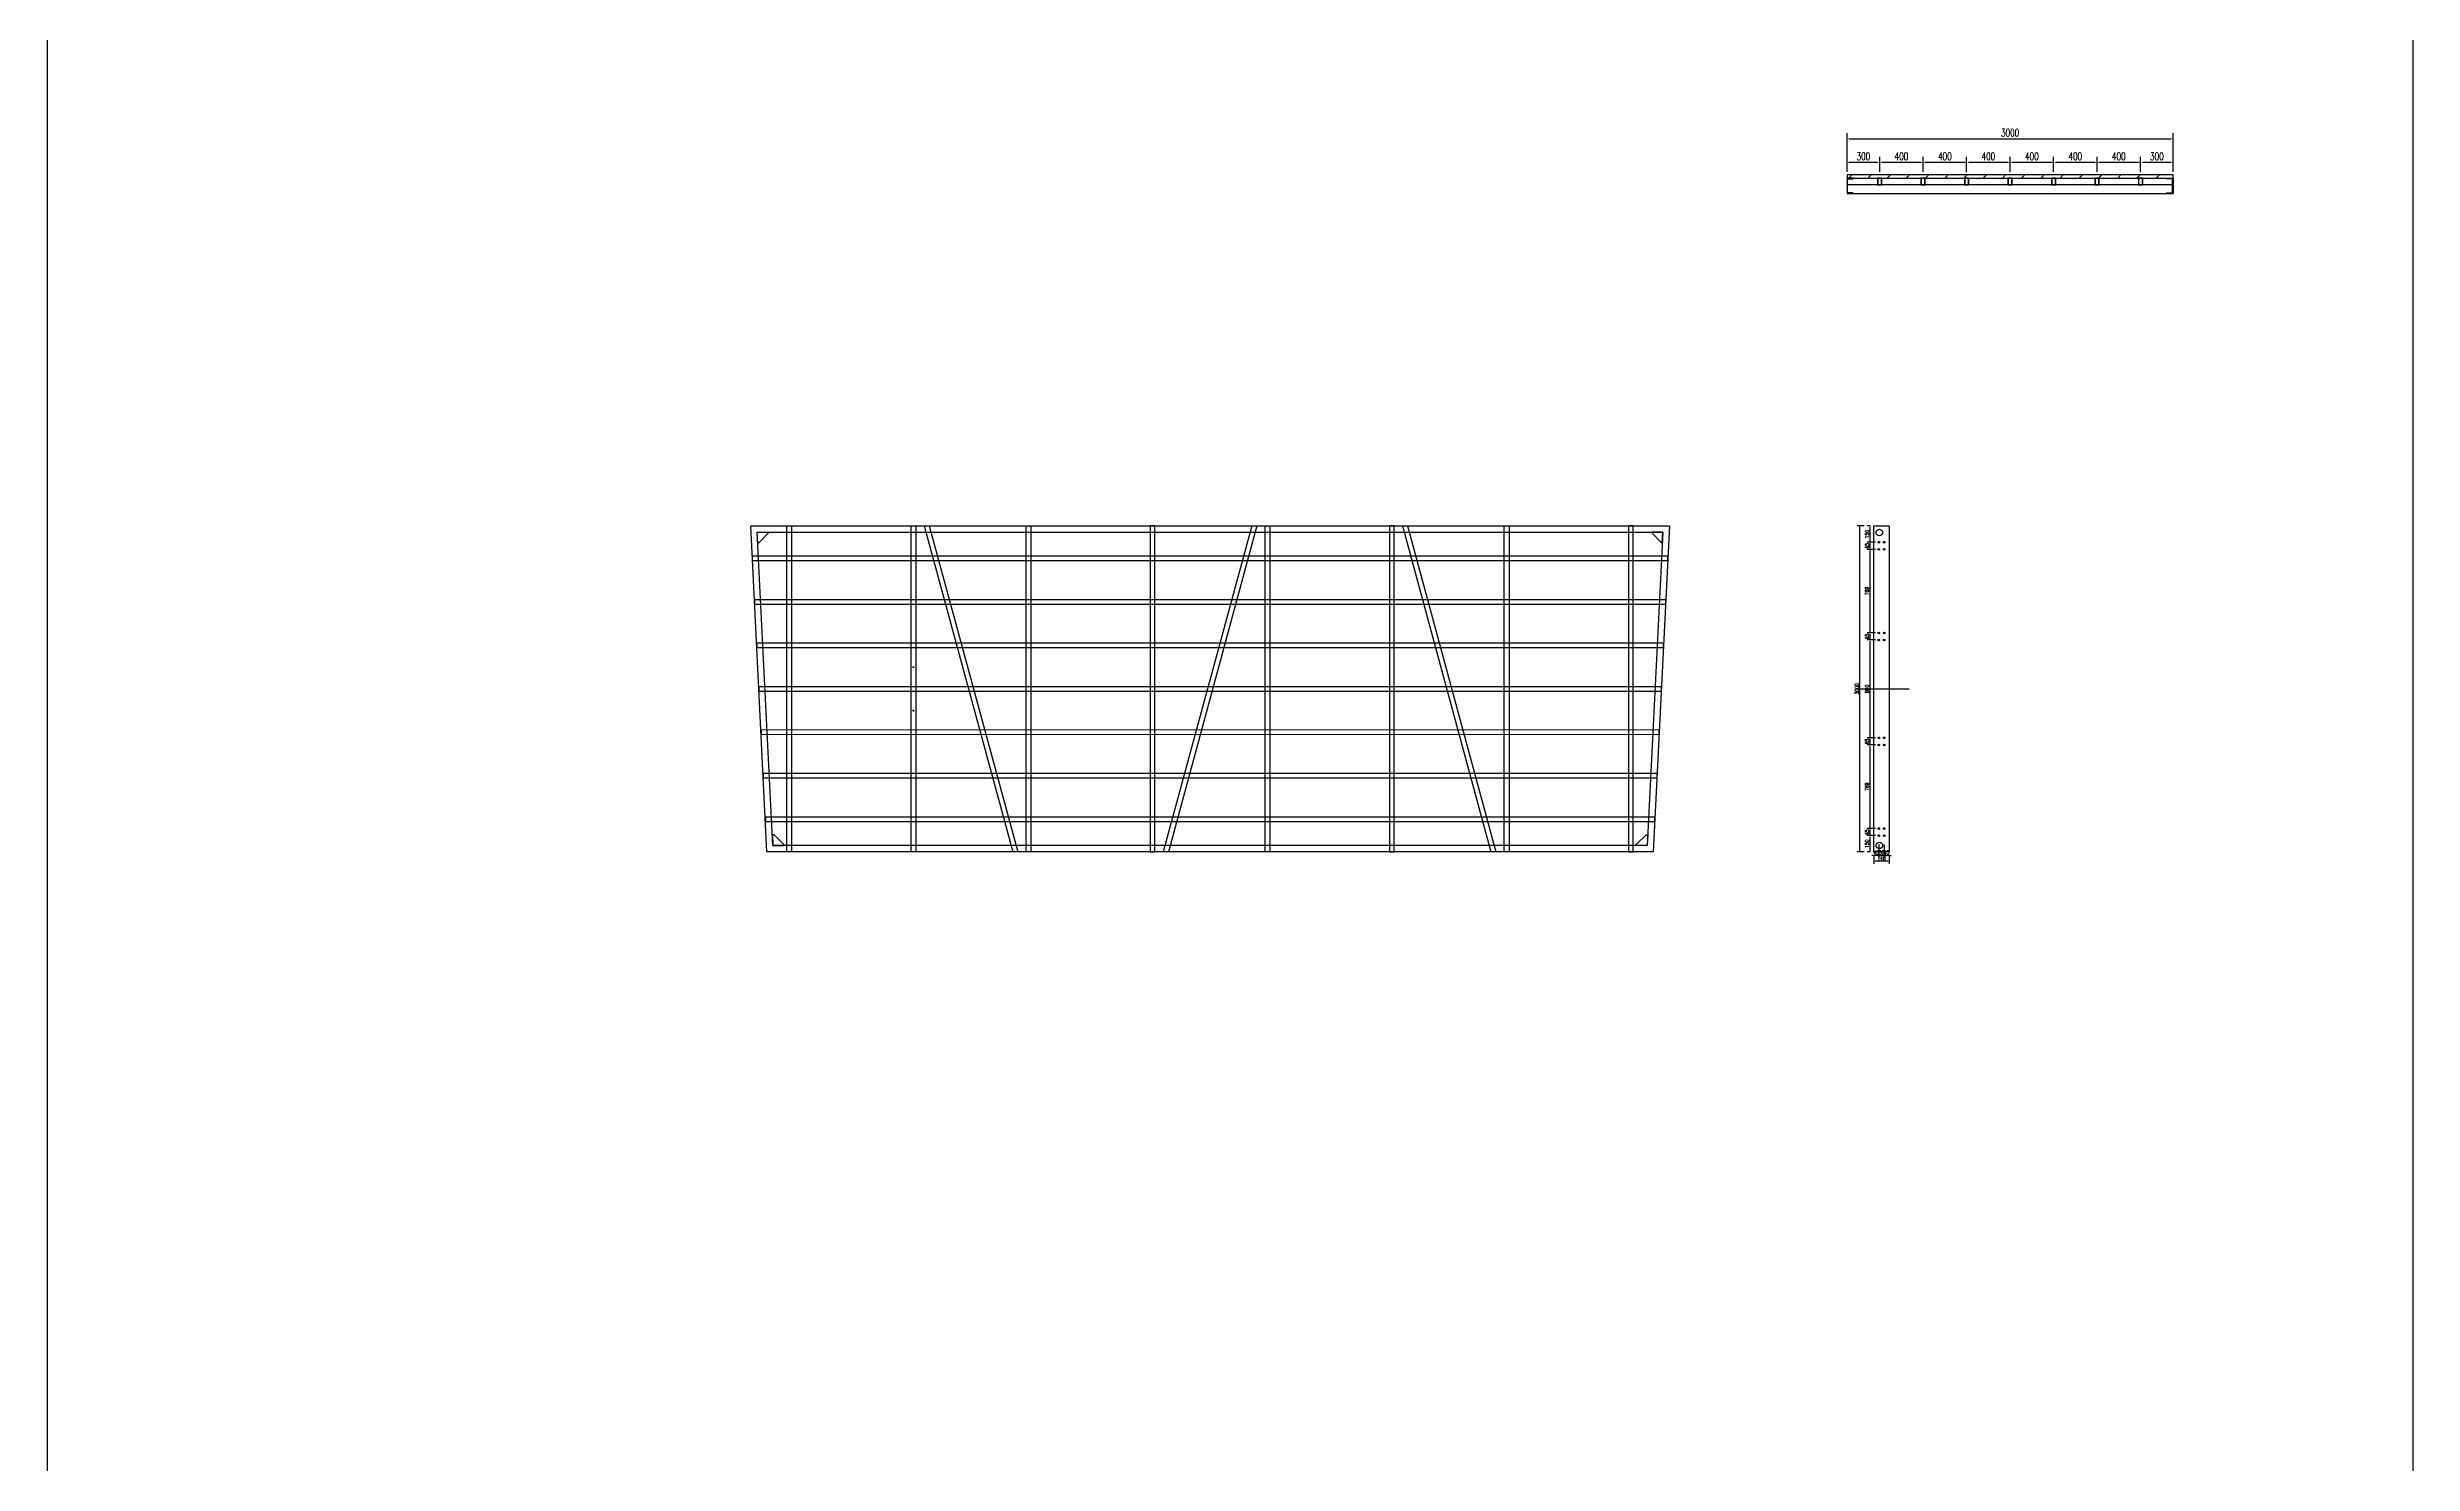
# Model space of a CAD drawing. Extents: x 10241 to 1500931, y -537358 to 142253.
# Drawn here: x 1327967 to 1349729, y 32830 to 45864 of the extents above; entities that cross this region are included whole.
import ezdxf

# ---------------------------------------------------------------- set-up
doc = ezdxf.new("R2010")
doc.units = 0
doc.header["$LTSCALE"] = 1000
doc.header["$MEASUREMENT"] = 0
for name, color, linetype in [('14#槽钢', 3, 'Continuous'), ('PUB_DIM', 3, 'Continuous'), ('W-STEEL_FRAME钢架', 3, 'Continuous'), ('W-STEEL_KEEL钢龙骨', 5, 'Continuous'), ('W-WOOD_FLOOR木地板', 30, 'Continuous'), ('钢架', 90, 'Continuous')]:
    doc.layers.add(name, color=color, linetype=linetype)
doc.styles.add('STANDARD_T3', font='simplex.shx', dxfattribs={"width": 0.7, "bigfont": 'gbcbig.shx'})
doc.dimstyles.new('W&&10', dxfattribs={"dimtxt": 35, "dimasz": 10, "dimexe": 25, "dimexo": 30, "dimgap": 10, "dimtad": 1, "dimdec": 0, "dimzin": 0, "dimdsep": 46, "dimtxsty": 'STANDARD_T3', "dimcen": 0.09, "dimclrd": 1, "dimclre": 1, "dimclrt": 7, "dimazin": 2, "dimtfac": 1, "dimtdec": 0, "dimtix": 1, "dimtmove": 2, "dimatfit": 3, "dimfxl": 100, "dimtolj": 1, "dimtzin": 0, "dimarcsym": 0})
doc.dimstyles.new('W&&20', dxfattribs={"dimtxt": 70, "dimasz": 20, "dimexe": 50, "dimexo": 60, "dimgap": 20, "dimtad": 1, "dimdec": 0, "dimzin": 0, "dimdsep": 46, "dimtxsty": 'STANDARD_T3', "dimcen": 0.09, "dimclrd": 1, "dimclre": 1, "dimclrt": 7, "dimazin": 2, "dimtfac": 1, "dimtdec": 0, "dimtix": 1, "dimtmove": 2, "dimatfit": 3, "dimfxl": 100, "dimtolj": 1, "dimtzin": 0, "dimarcsym": 0})

# ---------------------------------------------------------------- blocks, each defined once
blk = doc.blocks.new('*U400')
at = {"layer": '14#槽钢'}
blk.add_lwpolyline([(0, 29946), (0, -29946)], dxfattribs=at)
blk = doc.blocks.new('*U401')
at = {"layer": '14#槽钢', "color": 0, "linetype": 'ByBlock', "lineweight": -2, "transparency": 16777216}
for p in [(43523, 0), (65285, 0)]:
    blk.add_blockref('*U400', p, dxfattribs=at)
blk = doc.blocks.new('*D601')
at = {"layer": 'Defpoints', "color": 0, "transparency": 16777216}
for p in [(1344736, 38610), (1344817, 38610), (1344772, 38460)]:
    blk.add_point(p, dxfattribs=at)
at = {"layer": 'W-STEEL_FRAME钢架', "color": 1, "lineweight": -2, "transparency": 16777216}
for p, q in [((1344787, 38610), (1344711, 38610)), ((1344736, 38470), (1344736, 38600)), ((1344742, 38460), (1344711, 38460))]:
    blk.add_line(p, q, dxfattribs=at)
at = {"layer": 'W-STEEL_FRAME钢架', "color": 1, "transparency": 16777216}
for points in [[(1344734, 38600), (1344737, 38600), (1344736, 38610)], [(1344734, 38470), (1344737, 38470), (1344736, 38460)]]:
    blk.add_solid(points, dxfattribs=at)
at = {"layer": 'W-STEEL_FRAME钢架', "color": 7, "transparency": 16777216, "insert": (1344708, 38535), "char_height": 35, "attachment_point": 5, "rotation": 90, "style": 'STANDARD_T3'}
blk.add_mtext('\\A1;150', dxfattribs=at)
blk = doc.blocks.new('*D602')
at = {"layer": 'Defpoints', "color": 0, "transparency": 16777216}
for p in [(1344736, 38675), (1344817, 38675), (1344817, 38610)]:
    blk.add_point(p, dxfattribs=at)
at = {"layer": 'W-STEEL_FRAME钢架', "color": 1, "lineweight": -2, "transparency": 16777216}
for p, q in [((1344787, 38675), (1344711, 38675)), ((1344787, 38610), (1344711, 38610)), ((1344736, 38620), (1344736, 38665))]:
    blk.add_line(p, q, dxfattribs=at)
at = {"layer": 'W-STEEL_FRAME钢架', "color": 1, "transparency": 16777216}
for points in [[(1344734, 38665), (1344737, 38665), (1344736, 38675)], [(1344734, 38620), (1344737, 38620), (1344736, 38610)]]:
    blk.add_solid(points, dxfattribs=at)
at = {"layer": 'W-STEEL_FRAME钢架', "color": 7, "transparency": 16777216, "insert": (1344708, 38642), "char_height": 35, "attachment_point": 5, "rotation": 90, "style": 'STANDARD_T3'}
blk.add_mtext('\\A1;65', dxfattribs=at)
blk = doc.blocks.new('*D603')
at = {"layer": 'Defpoints', "color": 0, "transparency": 16777216}
for p in [(1344736, 39444), (1344817, 39444), (1344817, 38675)]:
    blk.add_point(p, dxfattribs=at)
at = {"layer": 'W-STEEL_FRAME钢架', "color": 1, "lineweight": -2, "transparency": 16777216}
for p, q in [((1344787, 39444), (1344711, 39444)), ((1344736, 38685), (1344736, 39434)), ((1344787, 38675), (1344711, 38675))]:
    blk.add_line(p, q, dxfattribs=at)
at = {"layer": 'W-STEEL_FRAME钢架', "color": 1, "transparency": 16777216}
for points in [[(1344734, 39434), (1344737, 39434), (1344736, 39444)], [(1344734, 38685), (1344737, 38685), (1344736, 38675)]]:
    blk.add_solid(points, dxfattribs=at)
at = {"layer": 'W-STEEL_FRAME钢架', "color": 7, "transparency": 16777216, "insert": (1344708, 39060), "char_height": 35, "attachment_point": 5, "rotation": 90, "style": 'STANDARD_T3'}
blk.add_mtext('\\A1;769', dxfattribs=at)
blk = doc.blocks.new('*D604')
at = {"layer": 'Defpoints', "color": 0, "transparency": 16777216}
for p in [(1344736, 39510), (1344817, 39510), (1344817, 39444)]:
    blk.add_point(p, dxfattribs=at)
at = {"layer": 'W-STEEL_FRAME钢架', "color": 1, "lineweight": -2, "transparency": 16777216}
for p, q in [((1344787, 39510), (1344711, 39510)), ((1344787, 39444), (1344711, 39444)), ((1344736, 39454), (1344736, 39500))]:
    blk.add_line(p, q, dxfattribs=at)
at = {"layer": 'W-STEEL_FRAME钢架', "color": 1, "transparency": 16777216}
for points in [[(1344734, 39500), (1344737, 39500), (1344736, 39510)], [(1344734, 39454), (1344737, 39454), (1344736, 39444)]]:
    blk.add_solid(points, dxfattribs=at)
at = {"layer": 'W-STEEL_FRAME钢架', "color": 7, "transparency": 16777216, "insert": (1344708, 39477), "char_height": 35, "attachment_point": 5, "rotation": 90, "style": 'STANDARD_T3'}
blk.add_mtext('\\A1;65', dxfattribs=at)
blk = doc.blocks.new('*D605')
at = {"layer": 'Defpoints', "color": 0, "transparency": 16777216}
for p in [(1344736, 40410), (1344817, 40410), (1344817, 39510)]:
    blk.add_point(p, dxfattribs=at)
at = {"layer": 'W-STEEL_FRAME钢架', "color": 1, "lineweight": -2, "transparency": 16777216}
for p, q in [((1344787, 40410), (1344711, 40410)), ((1344736, 39520), (1344736, 40400)), ((1344787, 39510), (1344711, 39510))]:
    blk.add_line(p, q, dxfattribs=at)
at = {"layer": 'W-STEEL_FRAME钢架', "color": 1, "transparency": 16777216}
for points in [[(1344734, 40400), (1344737, 40400), (1344736, 40410)], [(1344734, 39520), (1344737, 39520), (1344736, 39510)]]:
    blk.add_solid(points, dxfattribs=at)
at = {"layer": 'W-STEEL_FRAME钢架', "color": 7, "transparency": 16777216, "insert": (1344708, 39960), "char_height": 35, "attachment_point": 5, "rotation": 90, "style": 'STANDARD_T3'}
blk.add_mtext('\\A1;900', dxfattribs=at)
blk = doc.blocks.new('*D606')
at = {"layer": 'Defpoints', "color": 0, "transparency": 16777216}
for p in [(1344736, 41310), (1344817, 41310), (1344817, 41244)]:
    blk.add_point(p, dxfattribs=at)
at = {"layer": 'W-STEEL_FRAME钢架', "color": 1, "lineweight": -2, "transparency": 16777216}
for p, q in [((1344787, 41310), (1344711, 41310)), ((1344787, 41244), (1344711, 41244)), ((1344736, 41254), (1344736, 41300))]:
    blk.add_line(p, q, dxfattribs=at)
at = {"layer": 'W-STEEL_FRAME钢架', "color": 1, "transparency": 16777216}
for points in [[(1344734, 41300), (1344737, 41300), (1344736, 41310)], [(1344734, 41254), (1344737, 41254), (1344736, 41244)]]:
    blk.add_solid(points, dxfattribs=at)
at = {"layer": 'W-STEEL_FRAME钢架', "color": 7, "transparency": 16777216, "insert": (1344708, 41277), "char_height": 35, "attachment_point": 5, "rotation": 90, "style": 'STANDARD_T3'}
blk.add_mtext('\\A1;65', dxfattribs=at)
blk = doc.blocks.new('*D607')
at = {"layer": 'Defpoints', "color": 0, "transparency": 16777216}
for p in [(1344736, 41460), (1344772, 41460), (1344817, 41310)]:
    blk.add_point(p, dxfattribs=at)
at = {"layer": 'W-STEEL_FRAME钢架', "color": 1, "lineweight": -2, "transparency": 16777216}
for p, q in [((1344742, 41460), (1344711, 41460)), ((1344736, 41320), (1344736, 41450)), ((1344787, 41310), (1344711, 41310))]:
    blk.add_line(p, q, dxfattribs=at)
at = {"layer": 'W-STEEL_FRAME钢架', "color": 1, "transparency": 16777216}
for points in [[(1344734, 41450), (1344737, 41450), (1344736, 41460)], [(1344734, 41320), (1344737, 41320), (1344736, 41310)]]:
    blk.add_solid(points, dxfattribs=at)
at = {"layer": 'W-STEEL_FRAME钢架', "color": 7, "transparency": 16777216, "insert": (1344708, 41385), "char_height": 35, "attachment_point": 5, "rotation": 90, "style": 'STANDARD_T3'}
blk.add_mtext('\\A1;150', dxfattribs=at)
blk = doc.blocks.new('*D608')
at = {"layer": 'Defpoints', "color": 0, "transparency": 16777216}
for p in [(1344772, 38460), (1344772, 38374), (1344912, 38460)]:
    blk.add_point(p, dxfattribs=at)
at = {"layer": 'W-STEEL_FRAME钢架', "color": 1, "lineweight": -2, "transparency": 16777216}
for p, q in [((1344772, 38430), (1344772, 38349)), ((1344902, 38374), (1344782, 38374)), ((1344912, 38430), (1344912, 38349))]:
    blk.add_line(p, q, dxfattribs=at)
at = {"layer": 'W-STEEL_FRAME钢架', "color": 1, "transparency": 16777216}
for points in [[(1344782, 38376), (1344782, 38373), (1344772, 38374)], [(1344902, 38376), (1344902, 38373), (1344912, 38374)]]:
    blk.add_solid(points, dxfattribs=at)
at = {"layer": 'W-STEEL_FRAME钢架', "color": 7, "transparency": 16777216, "insert": (1344842, 38402), "char_height": 35, "attachment_point": 5, "style": 'STANDARD_T3'}
blk.add_mtext('\\A1;140', dxfattribs=at)
blk = doc.blocks.new('*D609')
at = {"layer": 'Defpoints', "color": 0, "transparency": 16777216}
for p in [(1344867, 38610), (1344867, 38427), (1344912, 38460)]:
    blk.add_point(p, dxfattribs=at)
at = {"layer": 'W-STEEL_FRAME钢架', "color": 1, "lineweight": -2, "transparency": 16777216}
for p, q in [((1344867, 38527), (1344867, 38402)), ((1344857, 38427), (1344847, 38427)), ((1344912, 38427), (1344867, 38427)), ((1344912, 38430), (1344912, 38402)), ((1344922, 38427), (1344932, 38427))]:
    blk.add_line(p, q, dxfattribs=at)
at = {"layer": 'W-STEEL_FRAME钢架', "color": 1, "transparency": 16777216}
for points in [[(1344857, 38429), (1344857, 38425), (1344867, 38427)], [(1344922, 38429), (1344922, 38425), (1344912, 38427)]]:
    blk.add_solid(points, dxfattribs=at)
at = {"layer": 'W-STEEL_FRAME钢架', "color": 7, "transparency": 16777216, "insert": (1344889, 38455), "char_height": 35, "attachment_point": 5, "style": 'STANDARD_T3'}
blk.add_mtext('\\A1;45', dxfattribs=at)
blk = doc.blocks.new('*D610')
at = {"layer": 'Defpoints', "color": 0, "transparency": 16777216}
for p in [(1344817, 38610), (1344867, 38610), (1344817, 38427)]:
    blk.add_point(p, dxfattribs=at)
at = {"layer": 'W-STEEL_FRAME钢架', "color": 1, "lineweight": -2, "transparency": 16777216}
for p, q in [((1344817, 38527), (1344817, 38402)), ((1344867, 38527), (1344867, 38402)), ((1344807, 38427), (1344797, 38427)), ((1344867, 38427), (1344817, 38427)), ((1344877, 38427), (1344887, 38427))]:
    blk.add_line(p, q, dxfattribs=at)
at = {"layer": 'W-STEEL_FRAME钢架', "color": 1, "transparency": 16777216}
for points in [[(1344807, 38429), (1344807, 38425), (1344817, 38427)], [(1344877, 38429), (1344877, 38425), (1344867, 38427)]]:
    blk.add_solid(points, dxfattribs=at)
at = {"layer": 'W-STEEL_FRAME钢架', "color": 7, "transparency": 16777216, "insert": (1344842, 38455), "char_height": 35, "attachment_point": 5, "style": 'STANDARD_T3'}
blk.add_mtext('\\A1;50', dxfattribs=at)
blk = doc.blocks.new('*D500')
at = {"layer": 'Defpoints', "color": 0, "transparency": 16777216}
for p in [(1344817, 38610), (1344772, 38460), (1344772, 38427)]:
    blk.add_point(p, dxfattribs=at)
at = {"layer": 'W-STEEL_FRAME钢架', "color": 1, "lineweight": -2, "transparency": 16777216}
for p, q in [((1344817, 38527), (1344817, 38402)), ((1344762, 38427), (1344752, 38427)), ((1344772, 38430), (1344772, 38402)), ((1344817, 38427), (1344772, 38427)), ((1344827, 38427), (1344837, 38427))]:
    blk.add_line(p, q, dxfattribs=at)
at = {"layer": 'W-STEEL_FRAME钢架', "color": 1, "transparency": 16777216}
for points in [[(1344762, 38429), (1344762, 38425), (1344772, 38427)], [(1344827, 38429), (1344827, 38425), (1344817, 38427)]]:
    blk.add_solid(points, dxfattribs=at)
at = {"layer": 'W-STEEL_FRAME钢架', "color": 7, "transparency": 16777216, "insert": (1344794, 38455), "char_height": 35, "attachment_point": 5, "style": 'STANDARD_T3'}
blk.add_mtext('\\A1;45', dxfattribs=at)
blk = doc.blocks.new('*D501')
at = {"layer": 'Defpoints', "color": 0, "transparency": 16777216}
for p in [(1344643, 41460), (1344711, 41460), (1344711, 38460)]:
    blk.add_point(p, dxfattribs=at)
at = {"layer": 'W-STEEL_FRAME钢架', "color": 1, "lineweight": -2, "transparency": 16777216}
for p, q in [((1344681, 41460), (1344618, 41460)), ((1344643, 38470), (1344643, 41450)), ((1344681, 38460), (1344618, 38460))]:
    blk.add_line(p, q, dxfattribs=at)
at = {"layer": 'W-STEEL_FRAME钢架', "color": 1, "transparency": 16777216}
for points in [[(1344641, 41450), (1344644, 41450), (1344643, 41460)], [(1344641, 38470), (1344644, 38470), (1344643, 38460)]]:
    blk.add_solid(points, dxfattribs=at)
at = {"layer": 'W-STEEL_FRAME钢架', "color": 7, "transparency": 16777216, "insert": (1344615, 39960), "char_height": 35, "attachment_point": 5, "rotation": 90, "style": 'STANDARD_T3'}
blk.add_mtext('\\A1;3000', dxfattribs=at)
blk = doc.blocks.new('*D611')
at = {"layer": 'Defpoints', "color": 0, "transparency": 16777216}
for p in [(1344736, 40475), (1344817, 40475), (1344817, 40410)]:
    blk.add_point(p, dxfattribs=at)
at = {"layer": 'W-STEEL_FRAME钢架', "color": 1, "lineweight": -2, "transparency": 16777216}
for p, q in [((1344787, 40475), (1344711, 40475)), ((1344787, 40410), (1344711, 40410)), ((1344736, 40420), (1344736, 40465))]:
    blk.add_line(p, q, dxfattribs=at)
at = {"layer": 'W-STEEL_FRAME钢架', "color": 1, "transparency": 16777216}
for points in [[(1344734, 40465), (1344737, 40465), (1344736, 40475)], [(1344734, 40420), (1344737, 40420), (1344736, 40410)]]:
    blk.add_solid(points, dxfattribs=at)
at = {"layer": 'W-STEEL_FRAME钢架', "color": 7, "transparency": 16777216, "insert": (1344708, 40442), "char_height": 35, "attachment_point": 5, "rotation": 90, "style": 'STANDARD_T3'}
blk.add_mtext('\\A1;65', dxfattribs=at)
blk = doc.blocks.new('*D612')
at = {"layer": 'Defpoints', "color": 0, "transparency": 16777216}
for p in [(1344736, 41244), (1344772, 41244), (1344817, 40475)]:
    blk.add_point(p, dxfattribs=at)
at = {"layer": 'W-STEEL_FRAME钢架', "color": 1, "lineweight": -2, "transparency": 16777216}
for p, q in [((1344742, 41244), (1344711, 41244)), ((1344736, 40485), (1344736, 41234)), ((1344787, 40475), (1344711, 40475))]:
    blk.add_line(p, q, dxfattribs=at)
at = {"layer": 'W-STEEL_FRAME钢架', "color": 1, "transparency": 16777216}
for points in [[(1344734, 41234), (1344737, 41234), (1344736, 41244)], [(1344734, 40485), (1344737, 40485), (1344736, 40475)]]:
    blk.add_solid(points, dxfattribs=at)
at = {"layer": 'W-STEEL_FRAME钢架', "color": 7, "transparency": 16777216, "insert": (1344708, 40860), "char_height": 35, "attachment_point": 5, "rotation": 90, "style": 'STANDARD_T3'}
blk.add_mtext('\\A1;769', dxfattribs=at)
blk = doc.blocks.new('14a槽钢')
at = {"layer": '钢架'}
h = blk.add_hatch(dxfattribs=at)
h.set_pattern_fill('STEEL', color=4, scale=10)
h.set_pattern_definition([(50.389312, (-1352470.2, 1293523.579), (-9.2899201, 11.2253202), []), (50.389312, (-1352470.2, 1293531.516), (-9.2899201, 11.2253202), [])])
edge = h.paths.add_edge_path()
edge.add_ellipse((-1332250, 1115678), major_axis=(-3.26, 5.03), ratio=0.900468, start_angle=55.3931, end_angle=130.6069)
edge.add_line((-1332252, 1115673), (-1332208, 1115673))
edge.add_ellipse((-1332208, 1115667), major_axis=(0, 6), ratio=0.827586, start_angle=270, end_angle=360, ccw=False)
edge.add_line((-1332203, 1115667), (-1332203, 1115551))
edge.add_ellipse((-1332208, 1115551), major_axis=(0, 6), ratio=0.827586, start_angle=180, end_angle=270, ccw=False)
edge.add_line((-1332208, 1115545), (-1332251, 1115545))
edge.add_ellipse((-1332250, 1115540), major_axis=(3.82, 3.82), ratio=1, start_angle=49.2445, end_angle=141.5341)
edge.add_line((-1332256, 1115539), (-1332198, 1115539))
edge.add_line((-1332198, 1115539), (-1332198, 1115679))
edge.add_line((-1332198, 1115679), (-1332256, 1115679))
for p, q in [((-1332256, 1115679, 0), (-1332198, 1115679, 0)), ((-1332198, 1115539, 0), (-1332256, 1115539, 0)), ((-1332208, 1115673, 0), (-1332251, 1115673, 0)), ((-1332251, 1115545, 0), (-1332208, 1115545, 0)), ((-1332246, 1115679, 0), (-1332246, 1115679, 0)), ((-1332246, 1115539, 0), (-1332246, 1115539, 0)), ((-1332203, 1115551, 0), (-1332203, 1115667, 0)), ((-1332198, 1115679, 0), (-1332198, 1115539, 0))]:
    blk.add_line(p, q, dxfattribs=at)
for centre, start_param, end_param in [((-1332251, 1115679, 0), 1.570796, 3.141593), ((-1332251, 1115539, 0), 0, 1.570796), ((-1332208, 1115667, 0), 4.712389, 6.283185), ((-1332208, 1115667, 0), 4.712389, 6.283185), ((-1332208, 1115551, 0), 3.141593, 4.712389)]:
    blk.add_ellipse(centre, major_axis=(0, 6), ratio=0.827586, start_param=start_param, end_param=end_param, dxfattribs=at)
blk = doc.blocks.new('*D529')
at = {"color": 1, "lineweight": -2, "transparency": 16777216}
for p, q in [((1344525, 44749), (1344525, 45073)), ((1347524, 44749), (1347524, 45073)), ((1344545, 45023), (1347504, 45023))]:
    blk.add_line(p, q, dxfattribs=at)
at = {"color": 1, "transparency": 16777216}
for points in [[(1344545, 45026), (1344545, 45020), (1344525, 45023)], [(1347504, 45026), (1347504, 45020), (1347524, 45023)]]:
    blk.add_solid(points, dxfattribs=at)
at = {"layer": 'Defpoints', "color": 0, "transparency": 16777216}
for p in [(1347524, 45023), (1344525, 44689), (1347524, 44689)]:
    blk.add_point(p, dxfattribs=at)
at = {"color": 7, "transparency": 16777216, "insert": (1346025, 45078), "char_height": 70, "attachment_point": 5, "style": 'STANDARD_T3'}
blk.add_mtext('\\A1;3000', dxfattribs=at)
blk = doc.blocks.new('ganglonggu')
at = {"layer": 'W-STEEL_KEEL钢龙骨'}
for points in [[(-1338169, 1115605), (-1338129, 1115605), (-1338129, 1115665), (-1338169, 1115665)], [(-1338166, 1115608), (-1338132, 1115608), (-1338132, 1115662), (-1338166, 1115662)]]:
    blk.add_lwpolyline(points, close=True, dxfattribs=at)
blk = doc.blocks.new('*U408')
blk.add_blockref('ganglonggu', (1338149, -1115635))
blk = doc.blocks.new('*U409')
at = {"layer": 'W-STEEL_KEEL钢龙骨', "color": 0, "linetype": 'ByBlock', "lineweight": -2}
for p in [(0, 0), (400, 0), (800, 0), (1200, 0), (1600, 0), (2000, 0)]:
    blk.add_blockref('*U408', p, dxfattribs=at)
at = {"layer": 'W-STEEL_KEEL钢龙骨', "color": 0, "linetype": 'ByBlock', "lineweight": -2, "transparency": 16777216}
blk.add_blockref('*U408', (2400, 0), dxfattribs=at)
blk = doc.blocks.new('*D530')
at = {"layer": 'Defpoints', "color": 0, "transparency": 16777216}
for p in [(1344525, 44659), (1344825, 44806), (1344825, 44659)]:
    blk.add_point(p, dxfattribs=at)
at = {"layer": 'PUB_DIM', "color": 1, "lineweight": -2, "transparency": 16777216}
for p, q in [((1344525, 44719), (1344525, 44856)), ((1344825, 44719), (1344825, 44856)), ((1344545, 44806), (1344805, 44806))]:
    blk.add_line(p, q, dxfattribs=at)
at = {"layer": 'PUB_DIM', "color": 1, "transparency": 16777216}
for points in [[(1344545, 44809), (1344545, 44802), (1344525, 44806)], [(1344805, 44809), (1344805, 44802), (1344825, 44806)]]:
    blk.add_solid(points, dxfattribs=at)
at = {"layer": 'PUB_DIM', "color": 7, "transparency": 16777216, "insert": (1344675, 44861), "char_height": 70, "attachment_point": 5, "style": 'STANDARD_T3'}
blk.add_mtext('\\A1;300', dxfattribs=at)
blk = doc.blocks.new('*D531')
at = {"layer": 'Defpoints', "color": 0, "transparency": 16777216}
for p in [(1344825, 44659), (1345225, 44806), (1345225, 44659)]:
    blk.add_point(p, dxfattribs=at)
at = {"layer": 'PUB_DIM', "color": 1, "lineweight": -2, "transparency": 16777216}
for p, q in [((1344825, 44719), (1344825, 44856)), ((1345225, 44719), (1345225, 44856)), ((1344845, 44806), (1345205, 44806))]:
    blk.add_line(p, q, dxfattribs=at)
at = {"layer": 'PUB_DIM', "color": 1, "transparency": 16777216}
for points in [[(1344845, 44809), (1344845, 44802), (1344825, 44806)], [(1345205, 44809), (1345205, 44802), (1345225, 44806)]]:
    blk.add_solid(points, dxfattribs=at)
at = {"layer": 'PUB_DIM', "color": 7, "transparency": 16777216, "insert": (1345025, 44861), "char_height": 70, "attachment_point": 5, "style": 'STANDARD_T3'}
blk.add_mtext('\\A1;400', dxfattribs=at)
blk = doc.blocks.new('*D532')
at = {"layer": 'Defpoints', "color": 0, "transparency": 16777216}
for p in [(1345225, 44659), (1345625, 44806), (1345625, 44656)]:
    blk.add_point(p, dxfattribs=at)
at = {"layer": 'PUB_DIM', "color": 1, "lineweight": -2, "transparency": 16777216}
for p, q in [((1345225, 44719), (1345225, 44856)), ((1345625, 44716), (1345625, 44856)), ((1345245, 44806), (1345605, 44806))]:
    blk.add_line(p, q, dxfattribs=at)
at = {"layer": 'PUB_DIM', "color": 1, "transparency": 16777216}
for points in [[(1345245, 44809), (1345245, 44802), (1345225, 44806)], [(1345605, 44809), (1345605, 44802), (1345625, 44806)]]:
    blk.add_solid(points, dxfattribs=at)
at = {"layer": 'PUB_DIM', "color": 7, "transparency": 16777216, "insert": (1345425, 44861), "char_height": 70, "attachment_point": 5, "style": 'STANDARD_T3'}
blk.add_mtext('\\A1;400', dxfattribs=at)
blk = doc.blocks.new('*D533')
at = {"layer": 'Defpoints', "color": 0, "transparency": 16777216}
for p in [(1345625, 44656), (1346025, 44806), (1346025, 44659)]:
    blk.add_point(p, dxfattribs=at)
at = {"layer": 'PUB_DIM', "color": 1, "lineweight": -2, "transparency": 16777216}
for p, q in [((1345625, 44716), (1345625, 44856)), ((1346025, 44719), (1346025, 44856)), ((1345645, 44806), (1346005, 44806))]:
    blk.add_line(p, q, dxfattribs=at)
at = {"layer": 'PUB_DIM', "color": 1, "transparency": 16777216}
for points in [[(1345645, 44809), (1345645, 44802), (1345625, 44806)], [(1346005, 44809), (1346005, 44802), (1346025, 44806)]]:
    blk.add_solid(points, dxfattribs=at)
at = {"layer": 'PUB_DIM', "color": 7, "transparency": 16777216, "insert": (1345825, 44861), "char_height": 70, "attachment_point": 5, "style": 'STANDARD_T3'}
blk.add_mtext('\\A1;400', dxfattribs=at)
blk = doc.blocks.new('*D534')
at = {"layer": 'Defpoints', "color": 0, "transparency": 16777216}
for p in [(1346025, 44659), (1346425, 44806), (1346425, 44659)]:
    blk.add_point(p, dxfattribs=at)
at = {"layer": 'PUB_DIM', "color": 1, "lineweight": -2, "transparency": 16777216}
for p, q in [((1346025, 44719), (1346025, 44856)), ((1346425, 44719), (1346425, 44856)), ((1346045, 44806), (1346405, 44806))]:
    blk.add_line(p, q, dxfattribs=at)
at = {"layer": 'PUB_DIM', "color": 1, "transparency": 16777216}
for points in [[(1346045, 44809), (1346045, 44802), (1346025, 44806)], [(1346405, 44809), (1346405, 44802), (1346425, 44806)]]:
    blk.add_solid(points, dxfattribs=at)
at = {"layer": 'PUB_DIM', "color": 7, "transparency": 16777216, "insert": (1346225, 44861), "char_height": 70, "attachment_point": 5, "style": 'STANDARD_T3'}
blk.add_mtext('\\A1;400', dxfattribs=at)
blk = doc.blocks.new('*D535')
at = {"layer": 'Defpoints', "color": 0, "transparency": 16777216}
for p in [(1346425, 44659), (1346825, 44806), (1346825, 44659)]:
    blk.add_point(p, dxfattribs=at)
at = {"layer": 'PUB_DIM', "color": 1, "lineweight": -2, "transparency": 16777216}
for p, q in [((1346425, 44719), (1346425, 44856)), ((1346825, 44719), (1346825, 44856)), ((1346445, 44806), (1346805, 44806))]:
    blk.add_line(p, q, dxfattribs=at)
at = {"layer": 'PUB_DIM', "color": 1, "transparency": 16777216}
for points in [[(1346445, 44809), (1346445, 44802), (1346425, 44806)], [(1346805, 44809), (1346805, 44802), (1346825, 44806)]]:
    blk.add_solid(points, dxfattribs=at)
at = {"layer": 'PUB_DIM', "color": 7, "transparency": 16777216, "insert": (1346625, 44861), "char_height": 70, "attachment_point": 5, "style": 'STANDARD_T3'}
blk.add_mtext('\\A1;400', dxfattribs=at)
blk = doc.blocks.new('*D536')
at = {"layer": 'Defpoints', "color": 0, "transparency": 16777216}
for p in [(1346825, 44659), (1347225, 44806), (1347225, 44659)]:
    blk.add_point(p, dxfattribs=at)
at = {"layer": 'PUB_DIM', "color": 1, "lineweight": -2, "transparency": 16777216}
for p, q in [((1346825, 44719), (1346825, 44856)), ((1347225, 44719), (1347225, 44856)), ((1346845, 44806), (1347205, 44806))]:
    blk.add_line(p, q, dxfattribs=at)
at = {"layer": 'PUB_DIM', "color": 1, "transparency": 16777216}
for points in [[(1346845, 44809), (1346845, 44802), (1346825, 44806)], [(1347205, 44809), (1347205, 44802), (1347225, 44806)]]:
    blk.add_solid(points, dxfattribs=at)
at = {"layer": 'PUB_DIM', "color": 7, "transparency": 16777216, "insert": (1347025, 44861), "char_height": 70, "attachment_point": 5, "style": 'STANDARD_T3'}
blk.add_mtext('\\A1;400', dxfattribs=at)
blk = doc.blocks.new('*D537')
at = {"layer": 'Defpoints', "color": 0, "transparency": 16777216}
for p in [(1347225, 44659), (1347525, 44806), (1347525, 44659)]:
    blk.add_point(p, dxfattribs=at)
at = {"layer": 'PUB_DIM', "color": 1, "lineweight": -2, "transparency": 16777216}
for p, q in [((1347225, 44719), (1347225, 44856)), ((1347525, 44719), (1347525, 44856)), ((1347245, 44806), (1347505, 44806))]:
    blk.add_line(p, q, dxfattribs=at)
at = {"layer": 'PUB_DIM', "color": 1, "transparency": 16777216}
for points in [[(1347245, 44809), (1347245, 44802), (1347225, 44806)], [(1347505, 44809), (1347505, 44802), (1347525, 44806)]]:
    blk.add_solid(points, dxfattribs=at)
at = {"layer": 'PUB_DIM', "color": 7, "transparency": 16777216, "insert": (1347375, 44861), "char_height": 70, "attachment_point": 5, "style": 'STANDARD_T3'}
blk.add_mtext('\\A1;300', dxfattribs=at)

msp = doc.modelspace()

# ---------------------------------------------------------------- hatches: boundary and pattern name
at = {"layer": 'W-WOOD_FLOOR木地板'}
h = msp.add_hatch(dxfattribs=at)
h.set_pattern_fill('木板', color=256, scale=100)
h.set_pattern_definition([(0, (2890881.16, -1090171.59), (0, 125), []), (45, (2890881.16, -1090171.59), (-88.388348, 88.388348), [])])
h.paths.add_polyline_path([(1347524.7, 44689.3), (1344524.7, 44689.3), (1344524.7, 44659.3), (1347524.7, 44659.3)])

# ---------------------------------------------------------------- linework, layer by layer
at = {"layer": '14#槽钢'}
for points in [[(1342891.2, 41460), (1342741.4, 38459.8), (1334588.2, 38459.8), (1334438.4, 41460)], [(1342830.2, 41402), (1342686.2, 38517.8), (1334643.4, 38517.8), (1334499.4, 41402)]]:
    msp.add_lwpolyline(points, close=True, dxfattribs=at)
at = {"layer": 'PUB_DIM'}
for p, q in [((1335927.8, 40160), (1335941.8, 40160)), ((1335934.8, 40167), (1335934.8, 40153)), ((1335927.8, 39760), (1335941.8, 39760)), ((1335934.8, 39767), (1335934.8, 39753))]:
    msp.add_line(p, q, dxfattribs=at)
at = {"layer": 'W-STEEL_FRAME钢架'}
for p, q in [((1336034.6, 41460), (1336848.6, 38460)), ((1336081, 41460), (1336895, 38460)), ((1339048.6, 41460), (1338234.6, 38460)), ((1339095, 41460), (1338281, 38460)), ((1340434.6, 41460), (1341248.6, 38460)), ((1340481, 41460), (1341295, 38460)), ((1344642.7, 39959.8), (1345095.2, 39959.8))]:
    msp.add_line(p, q, dxfattribs=at)
for points in [[(1344524.7, 44519.3), (1347524.7, 44519.3), (1347524.7, 44599.3), (1344524.7, 44599.3)], [(1334771.8, 41460), (1334814.8, 41460), (1334814.8, 38460), (1334771.8, 38460)], [(1335914.8, 41460), (1335957.8, 41460), (1335957.8, 38460), (1335914.8, 38460)], [(1336971.8, 41460), (1337014.8, 41460), (1337014.8, 38460), (1336971.8, 38460)], [(1338157.8, 41460), (1338114.8, 41460), (1338114.8, 38460), (1338157.8, 38460)], [(1339171.8, 41460), (1339214.8, 41460), (1339214.8, 38460), (1339171.8, 38460)], [(1340357.8, 41460), (1340314.8, 41460), (1340314.8, 38460), (1340357.8, 38460)], [(1341371.8, 41460), (1341414.8, 41460), (1341414.8, 38460), (1341371.8, 38460)], [(1342557.8, 41460), (1342514.8, 41460), (1342514.8, 38460), (1342557.8, 38460)], [(1344771.9, 38459.8), (1344771.9, 41459.8), (1344911.9, 41459.8), (1344911.9, 38459.8)]]:
    msp.add_lwpolyline(points, close=True, dxfattribs=at)
at = {"layer": 'W-STEEL_FRAME钢架', "color": 1}
for points in [[(1334509.4, 41302), (1334504.4, 41302), (1334499.4, 41402), (1334599.4, 41402), (1334599.4, 41392)], [(1342820.9, 41302), (1342825.2, 41302), (1342830.2, 41402), (1342730.9, 41402), (1342730.9, 41392)], [(1334653.4, 38617.8), (1334638.4, 38617.8), (1334643.4, 38517.8), (1334743.4, 38517.8), (1334743.4, 38527.8)], [(1342676.2, 38617.8), (1342691.2, 38617.8), (1342686.2, 38517.8), (1342586.2, 38517.8), (1342586.2, 38527.8)]]:
    msp.add_lwpolyline(points, close=True, dxfattribs=at)
at = {"layer": 'W-STEEL_FRAME钢架'}
for centre in [(1344821.9, 41399.8), (1344821.9, 38519.8)]:
    msp.add_circle(centre, 30, dxfattribs=at)
at = {"layer": 'W-STEEL_FRAME钢架', "color": 1}
for centre in [(1344816.9, 41309.8), (1344816.9, 41244.4), (1344866.9, 41309.8), (1344866.9, 41244.4), (1344816.9, 40475.1), (1344866.9, 40475.1), (1344816.9, 40409.8), (1344866.9, 40409.8), (1344816.9, 39509.8), (1344816.9, 39444.4), (1344866.9, 39509.8), (1344866.9, 39444.4), (1344816.9, 38675.1), (1344816.9, 38609.8), (1344866.9, 38675.1), (1344866.9, 38609.8)]:
    msp.add_circle(centre, 7.5, dxfattribs=at)
at = {"layer": 'W-STEEL_KEEL钢龙骨'}
for points in [[(1334453.4, 41140.2), (1342876.3, 41140.8), (1342876.3, 41180.8), (1334453.4, 41180.2)], [(1334473.5, 40738.2), (1342856.3, 40740.9), (1342856.3, 40780.9), (1334473.5, 40778.2)], [(1334493.3, 40340.9), (1342836.3, 40339.7), (1342836.3, 40379.7), (1334493.3, 40380.9)], [(1334513.3, 39939.9), (1342816.3, 39939.9), (1342816.3, 39979.9), (1334513.3, 39979.9)], [(1334533.2, 39542), (1342796.3, 39539.8), (1342796.3, 39579.8), (1334533.2, 39582)], [(1334553.3, 39140.2), (1342776.4, 39141.2), (1342776.4, 39181.2), (1334553.3, 39180.2)], [(1334573.2, 38740.2), (1342756.4, 38740.3), (1342756.4, 38780.3), (1334573.2, 38780.2)]]:
    msp.add_lwpolyline(points, close=True, dxfattribs=at)
at = {"layer": 'W-WOOD_FLOOR木地板'}
msp.add_lwpolyline([(1344524.7, 44659.3), (1347524.7, 44659.3), (1347524.7, 44689.3), (1344524.7, 44689.3)], close=True, dxfattribs=at)

# ---------------------------------------------------------------- block references
at = {"layer": '14#槽钢'}
msp.add_blockref('*U401', (1284443.8, 32566), dxfattribs=at)
at = {"layer": 'W-STEEL_FRAME钢架', "xscale": -1}
msp.add_blockref('14a槽钢', (12326.9, -1071019.7, 0), dxfattribs=at)
at = {"layer": 'W-STEEL_FRAME钢架'}
msp.add_blockref('14a槽钢', (2679722.4, -1071019.7, 0), dxfattribs=at)
at = {"layer": 'W-STEEL_KEEL钢龙骨'}
msp.add_blockref('*U409', (1344824.7, 44629.3), dxfattribs=at)

# ---------------------------------------------------------------- dimensions: what is measured, and where the dimension line sits
dim = msp.add_linear_dim(base=(1347524.5, 45022.9), p1=(1344524.7, 44689.3), p2=(1347524.5, 44689.3), dimstyle='W&&20')
dim.commit()
dim.dimension.update_dxf_attribs({"geometry": '*D529', "text_midpoint": (1346024.6, 45077.9)})
at = {"layer": 'PUB_DIM'}
for base, p1, p2, picture, middle in [((1344824.7, 44805.5), (1344524.7, 44659.3), (1344824.7, 44659.3), '*D530', (1344674.7, 44860.5)), ((1345224.7, 44805.5), (1344824.7, 44659.3), (1345224.7, 44659.3), '*D531', (1345024.7, 44860.5)), ((1345624.7, 44805.5), (1345224.7, 44659.3), (1345624.7, 44656.3), '*D532', (1345424.7, 44860.5)), ((1346024.7, 44805.5), (1345624.7, 44656.3), (1346024.7, 44659.3), '*D533', (1345824.7, 44860.5)), ((1346424.7, 44805.5), (1346024.7, 44659.3), (1346424.7, 44659.3), '*D534', (1346224.7, 44860.5)), ((1346824.7, 44805.5), (1346424.7, 44659.3), (1346824.7, 44659.3), '*D535', (1346624.7, 44860.5)), ((1347224.7, 44805.5), (1346824.7, 44659.3), (1347224.7, 44659.3), '*D536', (1347024.7, 44860.5)), ((1347524.7, 44805.5), (1347224.7, 44659.3), (1347524.7, 44659.3), '*D537', (1347374.7, 44860.5))]:
    dim = msp.add_linear_dim(base=base, p1=p1, p2=p2, dimstyle='W&&20', dxfattribs=at)
    dim.commit()
    dim.dimension.update_dxf_attribs({"geometry": picture, "text_midpoint": middle})
at = {"layer": 'W-STEEL_FRAME钢架'}
for base, p1, p2, angle, picture, middle in [((1344642.7, 41459.8), (1344710.5, 38459.8), (1344710.5, 41459.8), 90, '*D501', (1344615.2, 39959.8)), ((1344735.5, 41459.8), (1344816.9, 41309.8), (1344771.9, 41459.8), 90, '*D607', (1344708, 41384.8)), ((1344735.5, 41309.8), (1344816.9, 41244.4), (1344816.9, 41309.8), 90, '*D606', (1344708, 41277.1)), ((1344735.5, 41244.4), (1344816.9, 40475.1), (1344771.9, 41244.4), 90, '*D612', (1344708, 40859.8)), ((1344735.5, 40475.1), (1344816.9, 40409.8), (1344816.9, 40475.1), 90, '*D611', (1344708, 40442.4)), ((1344735.5, 40409.8), (1344816.9, 39509.8), (1344816.9, 40409.8), 90, '*D605', (1344708, 39959.8)), ((1344735.5, 39509.8), (1344816.9, 39444.4), (1344816.9, 39509.8), 90, '*D604', (1344708, 39477.1)), ((1344735.5, 39444.4), (1344816.9, 38675.1), (1344816.9, 39444.4), 90, '*D603', (1344708, 39059.8)), ((1344735.5, 38675.1), (1344816.9, 38609.8), (1344816.9, 38675.1), 90, '*D602', (1344708, 38642.4)), ((1344735.5, 38609.8), (1344771.9, 38459.8), (1344816.9, 38609.8), 90, '*D601', (1344708, 38534.8)), ((1344771.9, 38374.2), (1344911.9, 38459.8), (1344771.9, 38459.8), 180, '*D608', (1344841.9, 38401.7))]:
    dim = msp.add_linear_dim(base=base, p1=p1, p2=p2, angle=angle, dimstyle='W&&10', dxfattribs=at)
    dim.commit()
    dim.dimension.update_dxf_attribs({"geometry": picture, "text_midpoint": middle})
for base, p1, p2, picture, middle in [((1344771.9, 38427), (1344816.9, 38609.8), (1344771.9, 38459.8), '*D500', (1344794.4, 38454.5)), ((1344816.9, 38427), (1344866.9, 38609.8), (1344816.9, 38609.8), '*D610', (1344841.9, 38454.5)), ((1344866.9, 38427), (1344911.9, 38459.8), (1344866.9, 38609.8), '*D609', (1344889.4, 38454.5))]:
    dim = msp.add_linear_dim(base=base, p1=p1, p2=p2, angle=180, dimstyle='W&&10', override={"dimfxlon": 1}, dxfattribs=at)
    dim.commit()
    dim.dimension.update_dxf_attribs({"geometry": picture, "text_midpoint": middle})

doc.saveas('drawing.dxf')
